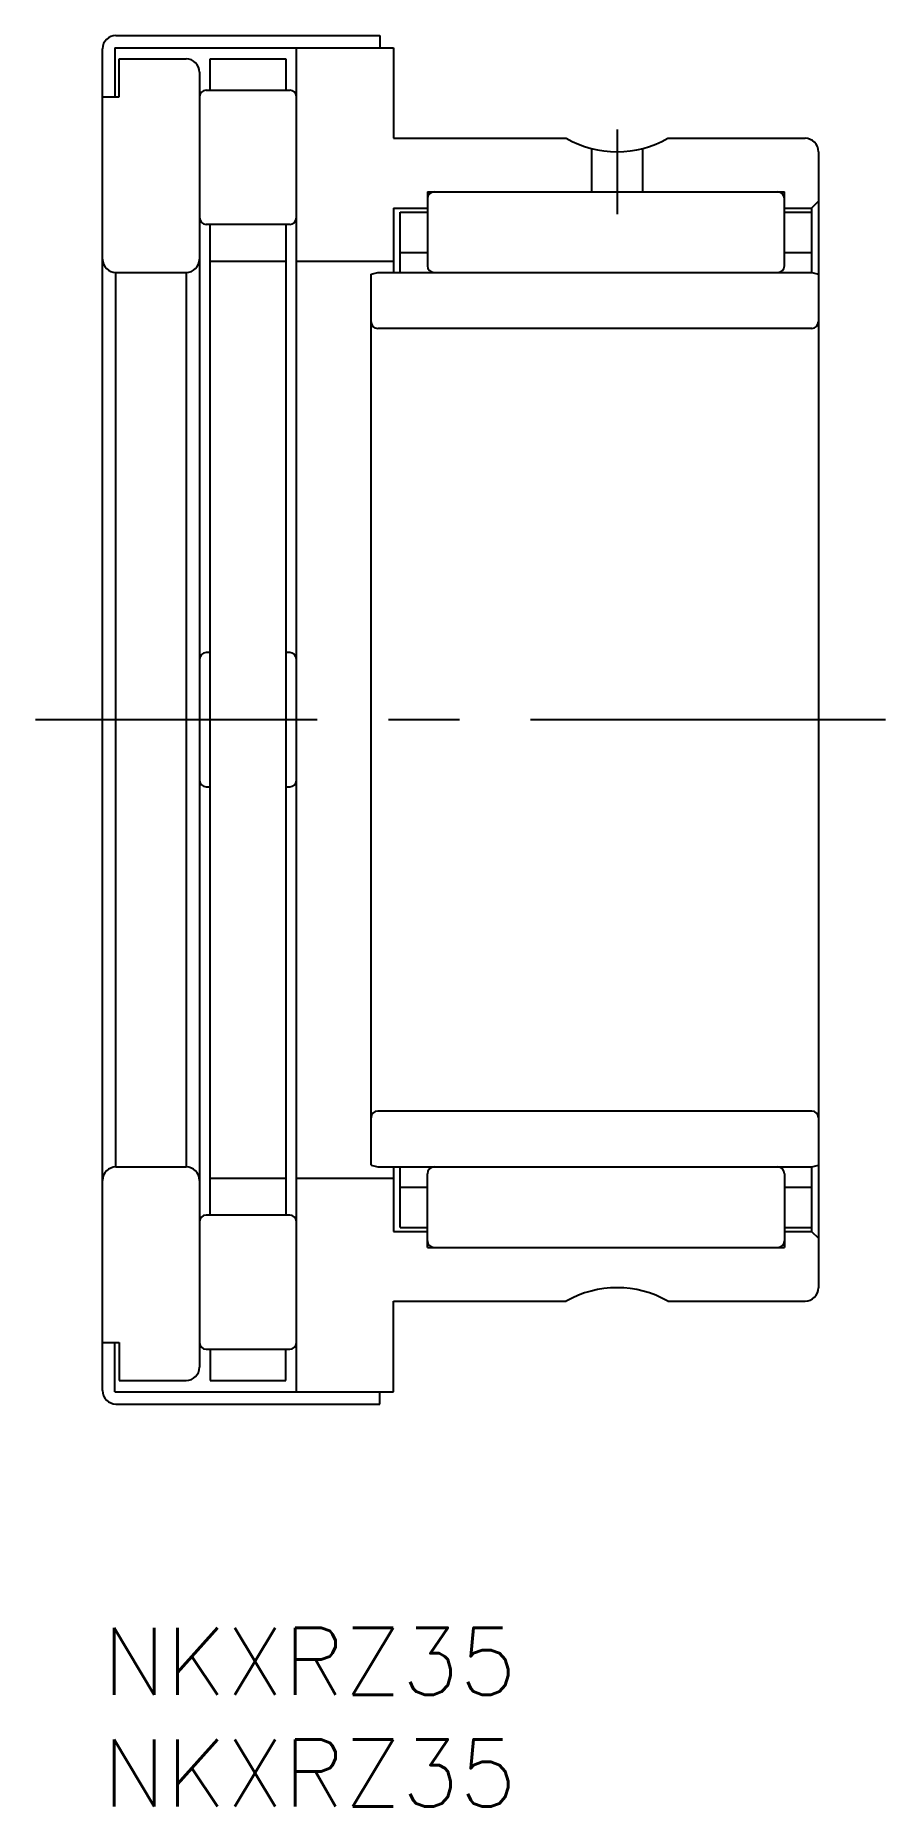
# Model space of a CAD drawing. Extents: x -3 to 35, y -8 to 71.2.
import ezdxf

# ---------------------------------------------------------------- set-up
doc = ezdxf.new("R2010")
doc.units = 0
doc.header["$LTSCALE"] = 0.5
doc.linetypes.add('CENTER', pattern=[50.8, 31.75, -6.35, 6.35, -6.35])
for name, color, linetype in [('MSM_CENTER', 1, 'CENTER'), ('MSM_CONTINUOUS', 7, 'CONTINUOUS'), ('MSM_PART_NUMBER', 7, 'CONTINUOUS')]:
    doc.layers.add(name, color=color, linetype=linetype)
doc.styles.get("Standard").update_dxf_attribs({"font": 'txt.shx', "height": 3, "bigfont": 'bigfont.shx'})

# ---------------------------------------------------------------- blocks, each defined once
blk = doc.blocks.new('*U2')
at = {"layer": 'MSM_PART_NUMBER'}
blk.add_text('NKXRZ35', height=3, dxfattribs=at).set_placement((0, -3))
blk = doc.blocks.new('*U3')
at = {"layer": 'MSM_PART_NUMBER'}
blk.add_text('NKXRZ35', height=3, dxfattribs=at).set_placement((0, -8))

msp = doc.modelspace()

# ---------------------------------------------------------------- linework, layer by layer
at = {"layer": 'MSM_CENTER'}
for p, q in [((23, 67), (23, 63.2)), ((35, 40.6), (-3, 40.6))]:
    msp.add_line(p, q, dxfattribs=at)
at = {"layer": 'MSM_CONTINUOUS'}
for p, q in [((0, 10.6), (0, 70.6)), ((0.55, 70.65), (13, 70.65)), ((0.55, 70.65), (0.55, 68.45)), ((0.6, 71.2), (12.4, 71.2)), ((8.665, 10.55), (8.665, 70.65)), ((12.4, 71.2), (12.4, 70.65)), ((13, 70.65), (13, 66.6)), ((0.75, 68.45), (0.75, 70.15)), ((0.75, 70.15), (3.735, 70.15)), ((4.811, 70.15), (8.189, 70.15)), ((4.811, 68.75), (4.811, 70.15)), ((8.189, 70.15), (8.189, 68.75)), ((4.335, 69.55), (4.335, 11.65)), ((0, 68.45), (0.55, 68.45)), ((0, 68.45), (0.75, 68.45)), ((4.635, 68.75), (8.365, 68.75)), ((13, 66.6), (20.728, 66.6)), ((25.272, 66.6), (31.4, 66.6)), ((21.865, 64.2), (21.865, 66.142)), ((24.135, 66.142), (24.135, 64.2)), ((32, 66), (32, 15.2)), ((14.52, 64.2), (14.52, 60.9)), ((14.52, 64.2), (30.48, 64.2)), ((30.48, 60.9), (30.48, 64.2)), ((13, 63.48), (14.52, 63.48)), ((13, 63.48), (13, 60.6)), ((30.48, 63.48), (31.696, 63.48)), ((31.696, 63.48), (32, 63.784)), ((31.696, 63.48), (31.696, 60.6)), ((8.365, 62.75), (4.635, 62.75)), ((4.811, 18.45), (4.811, 62.75)), ((8.189, 62.75), (8.189, 18.45)), ((13.304, 63.3), (14.52, 63.3)), ((13.304, 60.6), (13.304, 63.3)), ((30.48, 63.3), (31.696, 63.3)), ((4.811, 61.1), (8.189, 61.1)), ((8.665, 61.1), (13, 61.1)), ((13.304, 61.5), (14.52, 61.5)), ((30.48, 61.5), (31.696, 61.5)), ((0.6, 60.6), (3.735, 60.6)), ((0.6, 20.6), (0.6, 60.6)), ((3.735, 60.6), (3.735, 20.6)), ((12, 60.52), (12.3, 60.6)), ((12, 20.68), (12, 60.52)), ((12.3, 60.6), (31.7, 60.6)), ((31.7, 60.6), (32, 60.52)), ((31.7, 58.1), (12.3, 58.1)), ((4.811, 43.6), (4.635, 43.6)), ((8.365, 43.6), (8.189, 43.6)), ((4.635, 37.6), (4.811, 37.6)), ((8.189, 37.6), (8.365, 37.6)), ((31.7, 23.1), (12.3, 23.1)), ((0.6, 20.6), (3.735, 20.6)), ((12, 20.68), (12.3, 20.6)), ((12.3, 20.6), (31.7, 20.6)), ((13, 20.6), (13, 17.72)), ((13.304, 17.9), (13.304, 20.6)), ((31.696, 20.6), (31.696, 17.72)), ((31.7, 20.6), (32, 20.68)), ((4.811, 20.1), (8.189, 20.1)), ((8.665, 20.1), (13, 20.1)), ((14.52, 17), (14.52, 20.3)), ((30.48, 20.3), (30.48, 17)), ((13.304, 19.7), (14.52, 19.7)), ((30.48, 19.7), (31.696, 19.7)), ((8.365, 18.45), (4.635, 18.45)), ((13, 17.72), (14.52, 17.72)), ((13.304, 17.9), (14.52, 17.9)), ((30.48, 17.9), (31.696, 17.9)), ((30.48, 17.72), (31.696, 17.72)), ((31.696, 17.72), (32, 17.416)), ((14.52, 17), (30.48, 17)), ((13, 10.55), (13, 14.6)), ((13, 14.6), (20.728, 14.6)), ((25.272, 14.6), (31.4, 14.6)), ((0, 12.75), (0.55, 12.75)), ((0, 12.75), (0.75, 12.75)), ((0.55, 10.55), (0.55, 12.75)), ((0.75, 12.75), (0.75, 11.05)), ((4.635, 12.45), (8.365, 12.45)), ((4.811, 12.45), (4.811, 11.05)), ((8.189, 11.05), (8.189, 12.45)), ((0.55, 10.55), (13, 10.55)), ((0.75, 11.05), (3.735, 11.05)), ((4.811, 11.05), (8.189, 11.05)), ((12.4, 10), (12.4, 10.55)), ((0.6, 10), (12.4, 10))]:
    msp.add_line(p, q, dxfattribs=at)
for centre, radius, start, end in [((0.6, 70.6), 0.6, 90, 180), ((3.735, 69.55), 0.6, 0, 90), ((4.635, 68.45), 0.3, 90, 180), ((8.365, 68.45), 0.3, 0, 90), ((23, 70.6), 4.6, 240.40815, 299.59185), ((31.4, 66), 0.6, 0, 90), ((14.82, 63.9), 0.3, 90, 180), ((30.18, 63.9), 0.3, 0, 90), ((4.635, 63.05), 0.3, 180, 270), ((8.365, 63.05), 0.3, 270, 0), ((0.6, 61.2), 0.6, 180, 270), ((3.735, 61.2), 0.6, 270, 0), ((14.82, 60.9), 0.3, 180, 270), ((30.18, 60.9), 0.3, 270, 0), ((12.3, 58.4), 0.3, 180, 270), ((31.7, 58.4), 0.3, 270, 0), ((4.635, 43.3), 0.3, 90, 180), ((8.365, 43.3), 0.3, 0, 90), ((4.635, 37.9), 0.3, 180, 270), ((8.365, 37.9), 0.3, 270, 0), ((12.3, 22.8), 0.3, 90, 180), ((31.7, 22.8), 0.3, 0, 90), ((0.6, 20), 0.6, 90, 180), ((3.735, 20), 0.6, 0, 90), ((14.82, 20.3), 0.3, 90, 180), ((30.18, 20.3), 0.3, 0, 90), ((4.635, 18.15), 0.3, 90, 180), ((8.365, 18.15), 0.3, 0, 90), ((14.82, 17.3), 0.3, 180, 270), ((30.18, 17.3), 0.3, 270, 0), ((23, 10.6), 4.6, 60.40815, 119.59185), ((31.4, 15.2), 0.6, 270, 0), ((4.635, 12.75), 0.3, 180, 270), ((8.365, 12.75), 0.3, 270, 0), ((3.735, 11.65), 0.6, 270, 0), ((0.6, 10.6), 0.6, 180, 270)]:
    msp.add_arc(centre, radius, start, end, dxfattribs=at)

# ---------------------------------------------------------------- block references
for name in ['*U2', '*U3']:
    msp.add_blockref(name, (0, 0), dxfattribs=at)

doc.saveas('drawing.dxf')
